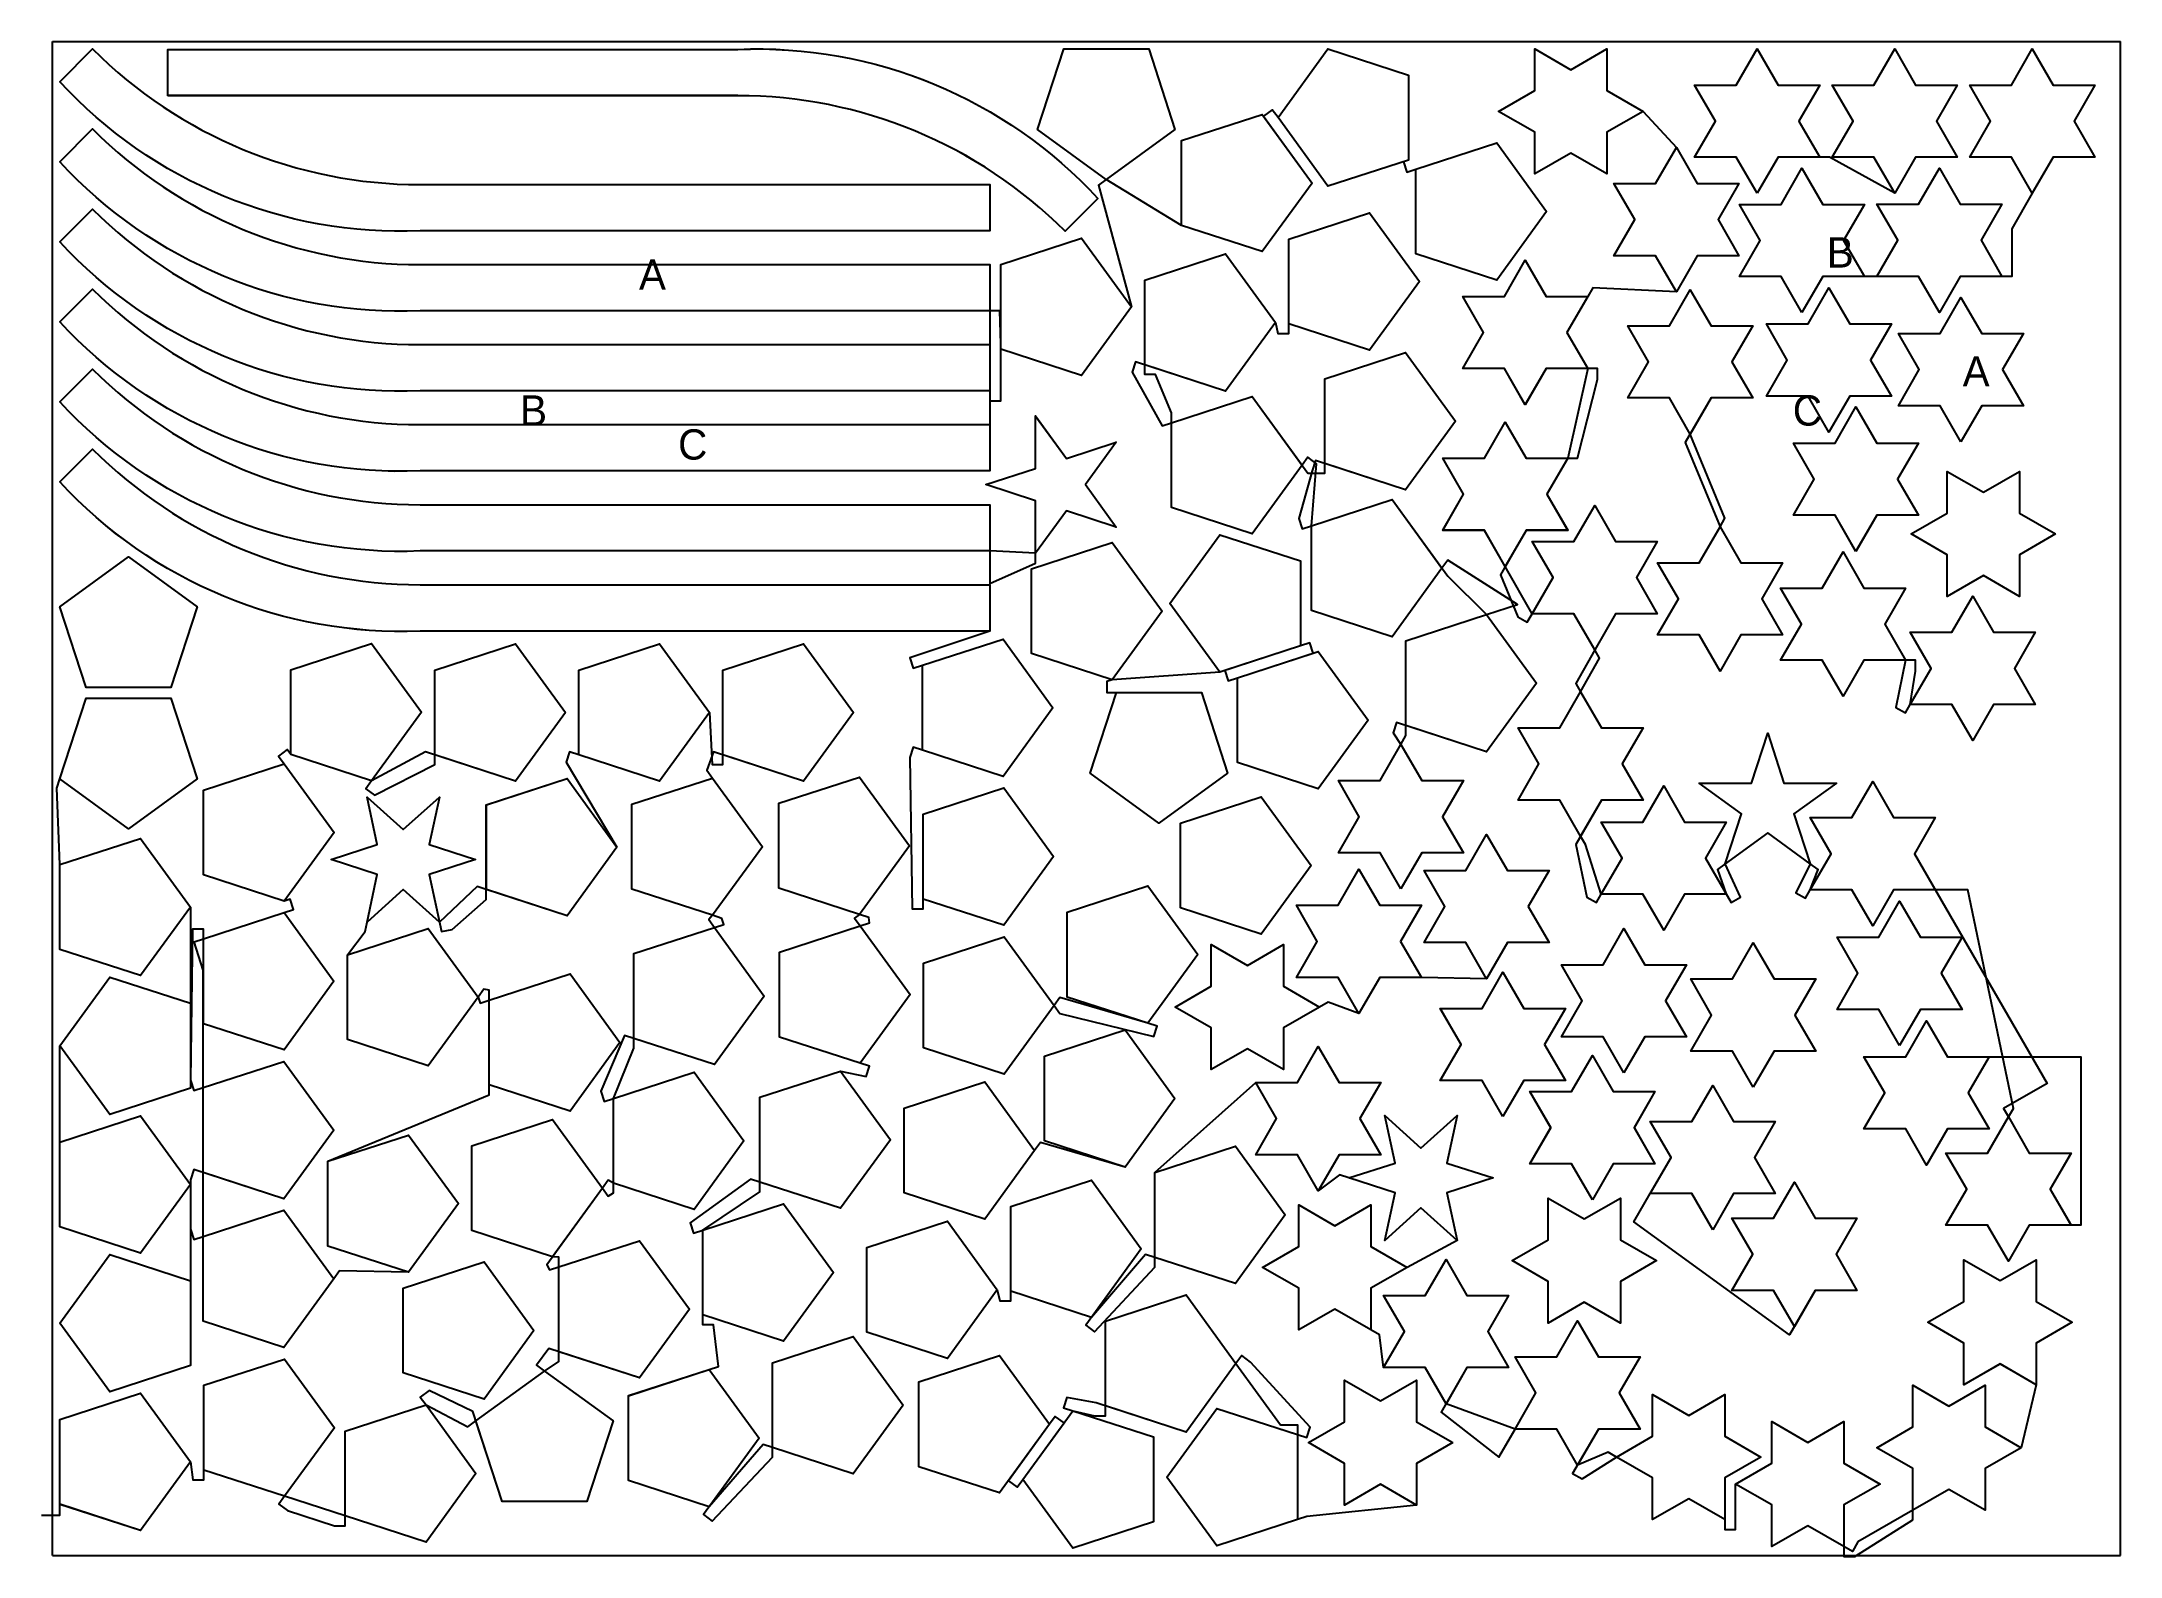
# Model space of a CAD drawing. Extents: x -15 to 2800, y -1 to 2050.
import ezdxf

# ---------------------------------------------------------------- set-up
doc = ezdxf.new("R2010")
doc.units = 0
doc.header["$LTSCALE"] = 41
doc.styles.get("Standard").update_dxf_attribs({"font": 'txt', "height": 1})

msp = doc.modelspace()

# ---------------------------------------------------------------- linework, layer by layer
at = {"layer": 'BORDER_D0_T132.1_RK1_A0_W0_EM1'}
for points in [[(1836.3, 1889.59), (1727.03, 1854.09), (1659.49, 1947.04), (1651.71, 1957.75), (1639.82, 1949.11), (1705.63, 1858.46), (1638.09, 1765.51), (1528.81, 1801.01), (1426.83, 1863.19), (1333.88, 1930.72), (1369.39, 2040), (1484.29, 2040), (1519.79, 1930.72), (1426.83, 1863.19), (1416.13, 1855.41), (1460.82, 1690.77), (1393.28, 1597.82), (1284, 1633.32), (1284, 1640.67), (1282.53, 1685.23), (497.77, 1685.23, -0.220731), (10, 1887.28), (54.34, 1931.62, 0.198912), (497.77, 1747.94), (1269.3, 1747.94), (1269.3, 1468.52), (497.77, 1468.52, -0.220731), (10, 1670.56), (54.34, 1714.9, 0.198913), (497.77, 1531.23), (1269.3, 1531.23), (1269.3, 1468.52)], [(1269.3, 1793.62), (497.77, 1793.62, -0.220731), (10, 1995.66), (54.34, 2040, 0.198913), (497.77, 1856.33), (1269.3, 1856.33)], [(156.26, 2039.45), (927.79, 2039.45, -0.220731), (1415.56, 1837.41), (1371.21, 1793.07, 0.198912), (927.79, 1976.74), (156.26, 1976.74)], [(1269.3, 1576.88), (497.77, 1576.88, -0.220731), (10, 1778.92), (54.34, 1823.26, 0.198913), (497.77, 1639.58), (1269.3, 1639.58), (1269.3, 1563.65), (1284, 1563.65), (1284, 1620.09), (1284, 1748.22), (1393.28, 1783.73), (1460.82, 1690.77)], [(1440.49, 1392.55), (1372.95, 1414.49), (1331.21, 1357.04), (1269.3, 1360.16), (497.77, 1360.16, -0.220731), (10, 1562.2), (54.34, 1606.54, 0.198913), (497.77, 1422.87), (1269.3, 1422.87)], [(1269.3, 1251.78), (497.77, 1251.78, -0.220731), (10, 1453.82), (54.34, 1498.16, 0.198913), (497.77, 1314.49), (1269.3, 1314.49), (1269.3, 1251.78), (1160.79, 1215.27), (1165.33, 1201.29), (1177.92, 1205.38), (1287.19, 1240.89), (1354.73, 1147.93), (1287.19, 1054.97), (1177.92, 1090.48), (1165.33, 1094.57), (1160.79, 1080.59), (1164.04, 875.6), (1178.74, 875.6), (1178.74, 1003.73), (1288.02, 1039.24), (1355.55, 946.28), (1288.02, 853.33), (1178.74, 888.83)]]:
    msp.add_lwpolyline(points, format="xyb", dxfattribs=at)
for points in [[(156.26, 1976.74), (156.26, 2039.45)], [(1659.49, 1947.04), (1727.03, 2040), (1836.3, 2004.49), (1836.3, 1889.59), (1829.09, 1887.24), (1833.64, 1873.26), (1846.22, 1877.34), (1955.49, 1912.85), (2023.03, 1819.9), (1955.49, 1726.94), (1846.22, 1762.44), (1846.22, 1877.34)], [(2153.59, 1955.35), (2104.73, 1927.14), (2104.73, 1870.71), (2055.85, 1898.93), (2006.98, 1870.71), (2006.98, 1927.14), (1958.11, 1955.35), (2006.98, 1983.57), (2006.98, 2040), (2055.85, 2011.79), (2104.73, 2040), (2104.73, 1983.57), (2153.59, 1955.35), (2198.86, 1906.61), (2227.08, 1857.74), (2283.51, 1857.74), (2255.29, 1808.87), (2283.51, 1760), (2227.08, 1760), (2198.86, 1711.13), (2085.47, 1716.38), (2078.85, 1704.92), (2050.64, 1656.05), (2078.85, 1607.18), (2051.79, 1485.87), (2023.57, 1437), (2051.79, 1388.13), (1995.36, 1388.13), (1960.53, 1327.8), (1984.23, 1271.06), (1996.96, 1263.71), (2003.58, 1275.17), (2031.79, 1324.04), (2003.58, 1372.91), (2060.01, 1372.91), (2088.22, 1421.78), (2116.44, 1372.91), (2172.87, 1372.91), (2144.65, 1324.04), (2172.87, 1275.17), (2116.44, 1275.17), (2088.22, 1226.3), (2062.42, 1180.92), (2069.03, 1169.46), (2097.25, 1120.59), (2153.68, 1120.59), (2125.47, 1071.72), (2153.68, 1022.85), (2097.25, 1022.85), (2062.42, 962.53), (2077.72, 891.29), (2090.45, 883.94), (2097.07, 895.39), (2125.28, 944.26), (2097.07, 993.13), (2153.5, 993.13), (2181.71, 1042), (2209.93, 993.13), (2266.36, 993.13), (2238.14, 944.26), (2272.97, 883.94), (2285.71, 891.29), (2264.99, 936.59), (2286.93, 1004.13), (2229.48, 1045.87), (2300.49, 1045.87), (2322.44, 1113.41), (2344.38, 1045.87), (2415.39, 1045.87), (2357.94, 1004.13), (2379.89, 936.59), (2360.72, 897.19), (2373.45, 889.84), (2380.06, 901.3), (2408.28, 950.17), (2380.06, 999.04), (2436.49, 999.04), (2464.71, 1047.91), (2492.92, 999.04), (2549.35, 999.04), (2521.14, 950.17), (2700.69, 639.18), (2641.83, 605.2), (2648.44, 593.74), (2676.66, 544.87), (2733.09, 544.87), (2704.87, 496), (2733.09, 447.13)], [(2308.16, 1844.52), (2279.95, 1893.39), (2223.51, 1893.39), (2251.73, 1942.26), (2223.51, 1991.13), (2279.95, 1991.13), (2308.16, 2040), (2336.38, 1991.13), (2392.8, 1991.13), (2364.59, 1942.26), (2392.8, 1893.39)], [(2680.72, 1844.52), (2652.5, 1893.39), (2596.07, 1893.39), (2624.29, 1942.26), (2596.07, 1991.13), (2652.5, 1991.13), (2680.72, 2040), (2708.93, 1991.13), (2765.36, 1991.13), (2737.15, 1942.26), (2765.36, 1893.39), (2708.93, 1893.39), (2680.72, 1844.52), (2652.85, 1796.26), (2652.85, 1732), (2583.2, 1732), (2554.98, 1683.13), (2526.76, 1732), (2470.33, 1732), (2453.47, 1731.77), (2397.04, 1731.77), (2368.82, 1682.9)], [(2494.45, 1844.52), (2466.24, 1893.39), (2409.81, 1893.39), (2438.02, 1942.26), (2409.81, 1991.13), (2466.24, 1991.13), (2494.45, 2040), (2522.67, 1991.13), (2579.1, 1991.13), (2550.88, 1942.26), (2579.1, 1893.39)], [(1528.81, 1801.01), (1528.81, 1915.91), (1638.09, 1951.42), (1705.63, 1858.46)], [(2198.86, 1711.13), (2170.65, 1760), (2114.22, 1760), (2142.43, 1808.87), (2114.22, 1857.74), (2170.65, 1857.74), (2198.86, 1906.61)], [(2579.1, 1893.39), (2522.67, 1893.39), (2494.45, 1844.52), (2406.03, 1893.39), (2336.38, 1893.39), (2308.16, 1844.52)], [(2368.82, 1682.9), (2340.61, 1731.77), (2284.18, 1731.77), (2312.4, 1780.64), (2284.18, 1829.51), (2340.61, 1829.51), (2368.82, 1878.38), (2397.04, 1829.51), (2453.47, 1829.51), (2425.25, 1780.64), (2453.47, 1731.77)], [(2470.33, 1732), (2498.55, 1780.87), (2470.33, 1829.74), (2526.76, 1829.74), (2554.98, 1878.61), (2583.2, 1829.74), (2639.63, 1829.74), (2611.41, 1780.87), (2639.63, 1732)], [(1269.3, 1856.33), (1269.3, 1793.62)], [(1825.74, 902.57), (1797.53, 951.44), (1741.1, 951.44), (1769.31, 1000.31), (1741.1, 1049.18), (1797.53, 1049.18), (1825.74, 1098.05), (1832.4, 1110.48), (1832.4, 1238.61), (1941.68, 1274.11), (1983.62, 1287.74), (1889.16, 1347.66), (1881.38, 1336.95), (1813.84, 1244), (1704.57, 1279.5), (1704.57, 1394.4), (1711.67, 1478.4), (1699.78, 1487.04), (1692, 1476.34), (1624.46, 1383.38), (1515.19, 1418.89), (1515.19, 1547.02), (1493.69, 1598.93), (1478.99, 1598.93), (1478.99, 1727.06), (1588.26, 1762.56), (1655.8, 1669.61), (1659.28, 1654.5), (1673.98, 1654.5), (1673.98, 1782.63), (1783.26, 1818.14)], [(1783.26, 1818.14), (1850.79, 1725.18), (1783.26, 1632.22), (1673.98, 1667.73)], [(2622.09, 577.51), (2565.66, 577.51), (2537.44, 528.64), (2509.23, 577.51), (2452.8, 577.51), (2481.01, 626.38), (2452.8, 675.25), (2509.23, 675.25), (2537.44, 724.12), (2565.66, 675.25), (2746.32, 675.25), (2746.32, 447.13), (2676.66, 447.13), (2648.44, 398.26), (2620.23, 447.13), (2563.8, 447.13), (2592.01, 496), (2563.8, 544.87), (2620.23, 544.87), (2648.44, 593.74), (2655.06, 605.2), (2593.45, 901.3), (2492.92, 901.3), (2464.71, 852.43), (2436.49, 901.3), (2380.06, 901.3), (2390.59, 928.82), (2379.89, 936.59), (2322.44, 978.33), (2264.99, 936.59), (2254.28, 928.82), (2266.36, 895.39), (2209.93, 895.39), (2181.71, 846.52), (2153.5, 895.39), (2097.07, 895.39), (2075.65, 962.53), (2069.03, 973.98), (2040.82, 1022.85), (1984.39, 1022.85), (2012.6, 1071.72), (1984.39, 1120.59), (2040.82, 1120.59), (2069.03, 1169.46), (2094.84, 1214.84), (2088.22, 1226.3), (2060.01, 1275.17), (2003.58, 1275.17), (1967.14, 1339.26), (1938.93, 1388.13), (1882.5, 1388.13), (1910.71, 1437), (1882.5, 1485.87), (1938.93, 1485.87), (1967.14, 1534.74), (1995.36, 1485.87), (2065.02, 1485.87), (2092.08, 1592.48), (2092.08, 1607.18), (2022.43, 1607.18), (1994.21, 1558.31), (1965.99, 1607.18), (1909.56, 1607.18), (1937.78, 1656.05), (1909.56, 1704.92), (1965.99, 1704.92), (1994.21, 1753.79), (2022.43, 1704.92), (2078.85, 1704.92)], [(2132.87, 1567.41), (2161.09, 1616.28), (2132.87, 1665.15), (2189.3, 1665.15), (2217.52, 1714.02), (2245.73, 1665.15), (2302.16, 1665.15), (2273.95, 1616.28), (2302.16, 1567.41), (2245.73, 1567.41), (2210.9, 1507.08), (2257.88, 1393), (2286.09, 1344.13), (2342.52, 1344.13), (2314.31, 1295.26), (2342.52, 1246.39)], [(2584, 1508.03), (2555.78, 1556.9), (2499.35, 1556.9), (2527.57, 1605.77), (2499.35, 1654.64), (2555.78, 1654.64), (2584, 1703.51), (2612.21, 1654.64), (2668.64, 1654.64), (2640.43, 1605.77), (2668.64, 1556.9)], [(1655.8, 1669.61), (1588.26, 1576.65), (1466.4, 1616.25), (1461.86, 1602.27), (1502.6, 1529.7), (1515.19, 1533.79), (1624.46, 1569.29), (1699.97, 1465.37), (1722.91, 1465.37), (1722.91, 1593.5), (1832.19, 1629), (1899.72, 1536.05), (1832.19, 1443.09), (1710.33, 1482.69), (1705.79, 1468.7), (1687.44, 1404.29), (1691.98, 1390.31), (1704.57, 1394.4), (1813.84, 1429.91), (1889.16, 1326.25), (1941.68, 1274.11), (2009.21, 1181.16), (1941.68, 1088.2), (1819.82, 1127.8), (1815.28, 1113.82), (1825.74, 1098.05), (1853.96, 1049.18), (1910.39, 1049.18), (1882.17, 1000.31), (1910.39, 951.44), (1853.96, 951.44), (1825.74, 902.57)], [(2342.52, 1246.39), (2286.09, 1246.39), (2257.88, 1197.52), (2229.67, 1246.39), (2173.24, 1246.39), (2201.45, 1295.26), (2173.24, 1344.13), (2229.67, 1344.13), (2257.88, 1393), (2264.5, 1404.46), (2217.52, 1518.54), (2189.3, 1567.41), (2132.87, 1567.41)], [(2668.64, 1556.9), (2612.21, 1556.9), (2584, 1508.03)], [(1269.3, 1422.87), (1269.3, 1316.06), (1331.21, 1343.81), (1331.21, 1428.06), (1263.67, 1450), (1331.21, 1471.94), (1331.21, 1542.96), (1372.95, 1485.51), (1440.49, 1507.45), (1398.75, 1450), (1440.49, 1392.55)], [(1580.54, 1196.24), (1513.01, 1289.2), (1580.54, 1382.16), (1689.82, 1346.65), (1689.82, 1231.75), (1587.49, 1198.48), (1592.04, 1184.5), (1604.62, 1188.59), (1713.9, 1224.1), (1781.43, 1131.14), (1713.9, 1038.18)], [(1713.9, 1038.18), (1604.62, 1073.69), (1604.62, 1188.59), (1706.94, 1221.86), (1702.4, 1235.84), (1689.82, 1231.75), (1580.54, 1196.24), (1434.93, 1185.73), (1325.66, 1221.23), (1325.66, 1336.13), (1434.93, 1371.64), (1502.47, 1278.68), (1434.93, 1185.73), (1427.46, 1183.3), (1427.46, 1168.6), (1555.59, 1168.6), (1591.09, 1059.33), (1498.14, 991.79), (1405.18, 1059.33)], [(2684.75, 1152.3), (2628.31, 1152.3), (2600.1, 1103.43), (2571.89, 1152.3), (2515.46, 1152.3), (2522.33, 1197.55), (2522.33, 1212.25), (2452.67, 1212.25), (2424.45, 1163.38), (2396.24, 1212.25), (2339.81, 1212.25), (2368.02, 1261.12), (2339.81, 1309.99), (2396.24, 1309.99), (2424.45, 1358.86)], [(2424.45, 1358.86), (2452.67, 1309.99), (2509.1, 1309.99), (2480.88, 1261.12), (2509.1, 1212.25), (2496.11, 1148.19), (2508.84, 1140.84), (2515.46, 1152.3), (2543.67, 1201.17), (2515.46, 1250.04), (2571.89, 1250.04), (2600.1, 1298.91), (2628.31, 1250.04), (2684.75, 1250.04), (2656.53, 1201.17), (2684.75, 1152.3)], [(712.81, 1084.06), (712.81, 1198.96), (822.08, 1234.46), (889.62, 1141.51), (893.1, 1070.83), (907.8, 1070.83), (907.8, 1198.96), (1017.08, 1234.46), (1084.61, 1141.51), (1017.08, 1048.55), (895.22, 1088.14), (885.95, 1063.4), (893.72, 1052.69), (961.26, 959.74), (893.72, 866.78), (888.53, 861.17), (896.3, 850.47), (963.84, 757.51), (896.3, 664.55), (774.45, 704.15), (742.35, 628.78), (746.89, 614.8), (759.47, 618.89), (868.75, 654.4), (936.28, 561.44), (868.75, 468.48), (759.47, 503.99), (752.48, 507.92), (744.71, 497.22), (669.39, 393.56), (672.95, 386.61), (685.54, 390.7), (794.81, 426.2), (862.35, 333.25), (794.81, 240.29), (672.05, 280.18), (655.5, 257.39), (666.21, 249.62), (759.16, 182.08), (723.66, 72.81), (608.76, 72.81), (569.16, 194.66), (509.94, 223.1), (498.05, 214.46), (505.83, 203.76), (573.36, 110.8), (505.83, 17.84), (396.55, 53.35), (314.26, 80), (204.98, 115.5)], [(322.83, 1084.38), (322.83, 1199.28), (432.11, 1234.78), (499.65, 1141.83), (432.11, 1048.87), (424.33, 1038.17), (436.23, 1029.53), (517.83, 1070.83), (517.83, 1198.96), (627.11, 1234.46), (694.65, 1141.51)], [(1177.92, 1090.48), (1177.92, 1205.38)], [(186.81, 878.03), (119.28, 785.07), (10, 820.58), (10, 935.48), (5.91, 1038.85), (10, 1051.43), (45.51, 1160.71), (160.4, 1160.71)], [(160.4, 1160.71), (195.91, 1051.43), (102.96, 983.89), (10, 1051.43)], [(1405.18, 1059.33), (1440.69, 1168.6)], [(694.65, 1141.51), (627.11, 1048.55), (505.25, 1088.14), (432.11, 1048.87), (322.83, 1084.38), (317.9, 1091.14), (306.01, 1082.5), (313.78, 1071.8), (381.32, 978.84), (313.78, 885.88)], [(889.62, 1141.51), (822.08, 1048.55), (712.81, 1084.06), (700.23, 1088.14), (695.68, 1074.16), (764.3, 959.04), (696.76, 866.09), (587.48, 901.59), (574.9, 905.68), (523.87, 857.62), (475, 901.73), (426.13, 857.62)], [(372.89, 533.79), (482.16, 569.29), (549.7, 476.34), (482.16, 383.38), (388.81, 385.28), (381.04, 374.58), (313.5, 281.62), (204.22, 317.13), (204.22, 792.66), (191.83, 830.8), (204.41, 834.89), (313.69, 870.4), (326.27, 874.48), (321.73, 888.47), (313.78, 885.88), (204.51, 921.39), (204.51, 1036.29), (313.78, 1071.8)], [(-14.7, 54.44), (10, 54.44), (10, 184.04), (119.28, 219.55), (186.81, 126.6), (190.28, 102.27), (204.98, 102.27), (204.98, 230.4), (314.26, 265.91), (381.8, 172.95), (314.26, 80), (306.48, 69.29), (318.38, 60.65), (381.85, 40.12), (396.55, 40.12), (396.55, 168.25), (505.83, 203.76), (562.55, 174.31), (573.25, 182.08), (666.21, 249.62), (685.54, 262.57), (685.54, 403.93), (677.17, 404.26), (567.89, 439.77), (567.89, 554.67), (677.17, 590.18), (744.71, 497.22), (752.48, 486.52), (759.47, 490.76), (759.47, 618.89), (787.03, 686.83), (787.03, 814.96), (896.3, 850.47), (908.89, 854.55), (906.31, 862.69), (893.72, 866.78), (784.45, 902.29), (784.45, 1017.19), (893.72, 1052.69)], [(482.16, 383.38), (372.89, 418.89), (372.89, 533.79), (591.54, 623.88), (591.54, 765.24), (584.02, 766.7), (576.25, 755.99), (508.71, 663.04), (399.43, 698.54), (399.43, 813.45), (423.36, 844.68), (426.13, 857.62), (439.9, 922), (377.26, 942.27), (439.9, 962.53), (426.13, 1026.91), (475, 982.8), (523.87, 1026.91), (510.1, 962.53), (572.74, 942.27), (510.1, 922), (526.64, 844.68), (541.01, 847.76), (587.48, 888.36), (587.48, 1016.49), (696.76, 1052), (764.3, 959.04)], [(1151.66, 203.51), (1084.12, 110.55), (974.85, 146.06), (962.27, 150.15), (889.14, 65.89), (779.86, 101.4), (779.86, 216.3), (889.14, 251.81), (901.72, 255.89), (895.24, 312.37), (880.54, 312.37), (880.54, 440.5), (957.83, 492.29), (957.83, 620.42), (1067.11, 655.92), (1101.66, 648.36), (1106.2, 662.34), (1093.62, 666.43), (984.34, 701.93), (984.34, 816.83), (1093.62, 852.34), (1106.2, 856.43), (1105.33, 864.02), (1092.75, 868.11), (983.47, 903.61), (983.47, 1018.52), (1092.75, 1054.02), (1160.29, 961.07)], [(1636.7, 841.25), (1527.42, 876.75), (1527.42, 991.65), (1636.7, 1027.16), (1704.23, 934.2)], [(10, 935.48), (119.28, 970.99), (186.81, 878.03), (186.81, 632.72), (77.54, 597.21), (10, 690.17)], [(1160.29, 961.07), (1092.75, 868.11), (1085.84, 863.04), (1093.62, 852.34), (1161.16, 759.38), (1093.62, 666.43)], [(1941.81, 780.95), (1913.59, 829.82), (1857.16, 829.82), (1885.38, 878.69), (1857.16, 927.56), (1913.59, 927.56), (1941.81, 976.43), (1970.02, 927.56), (2026.45, 927.56), (1998.24, 878.69), (2026.45, 829.82), (1970.02, 829.82), (1941.81, 780.95), (1853.61, 782.62), (1797.18, 782.62), (1768.96, 733.75), (1727.1, 749.18), (1715.64, 742.56), (1666.77, 714.35), (1666.77, 657.92), (1617.9, 686.13), (1569.03, 657.92), (1569.03, 714.35), (1520.16, 742.56), (1569.03, 770.78), (1569.03, 827.21), (1617.9, 798.99), (1666.77, 827.21), (1666.77, 770.78), (1715.64, 742.56)], [(1704.23, 934.2), (1636.7, 841.25)], [(1768.96, 733.75), (1740.75, 782.62), (1684.32, 782.62), (1712.53, 831.49), (1684.32, 880.36), (1740.75, 880.36), (1768.96, 929.23), (1797.18, 880.36), (1853.61, 880.36), (1825.39, 831.49), (1853.61, 782.62)], [(1179.54, 802.1), (1288.81, 837.61), (1356.35, 744.65), (1364.12, 733.95), (1491.36, 702.54), (1495.9, 716.52), (1483.32, 720.61), (1374.04, 756.12), (1374.04, 871.02), (1483.32, 906.52), (1550.85, 813.57)], [(313.78, 870.4), (381.23, 777.44), (313.69, 684.48), (204.41, 719.99), (204.41, 848.12), (189.71, 848.12), (187.1, 643.34), (191.64, 629.36), (204.22, 633.45), (313.5, 668.96), (381.04, 576), (313.5, 483.05), (191.64, 522.64), (187.1, 508.66), (187.1, 441.92), (191.64, 427.94), (204.22, 432.02), (313.5, 467.53), (381.04, 374.58)], [(399.43, 813.45), (508.71, 848.95), (576.25, 755.99), (578.96, 747.92), (591.54, 752.01), (700.82, 787.52), (768.35, 694.56), (700.82, 601.6), (591.54, 637.11)], [(2127.79, 653.31), (2099.57, 702.18), (2043.14, 702.18), (2071.36, 751.05), (2043.14, 799.92), (2099.57, 799.92), (2127.79, 848.79), (2156, 799.92), (2212.43, 799.92), (2184.22, 751.05), (2212.43, 702.18)], [(2302.91, 633.95), (2274.69, 682.82), (2218.26, 682.82), (2246.48, 731.69), (2218.26, 780.56), (2274.69, 780.56), (2302.91, 829.43), (2331.12, 780.56), (2387.55, 780.56), (2359.34, 731.69), (2387.55, 682.82)], [(1550.85, 813.57), (1483.32, 720.61), (1364.12, 755.36), (1356.35, 744.65), (1288.81, 651.7), (1179.54, 687.2), (1179.54, 802.1)], [(1963.82, 594.19), (1935.6, 643.06), (1879.17, 643.06), (1907.39, 691.93), (1879.17, 740.8), (1935.6, 740.8), (1963.82, 789.67), (1992.03, 740.8), (2048.46, 740.8), (2020.25, 691.93), (2048.46, 643.06)], [(186.81, 502.3), (119.28, 409.35), (10, 444.85), (10, 690.17), (77.54, 783.12), (186.81, 747.62)], [(1452.3, 525.67), (1343.03, 561.18), (1343.03, 676.08), (1452.3, 711.58), (1519.84, 618.63)], [(1211.75, 266.68), (1102.47, 302.19), (1102.47, 417.09), (1211.75, 452.59), (1279.29, 359.64), (1282.8, 344.54), (1297.49, 344.54), (1297.49, 472.67), (1406.77, 508.18), (1474.31, 415.22), (1398.99, 311.56), (1410.89, 302.92), (1492.47, 390.33), (1492.47, 518.46), (1629.18, 640.33), (1685.61, 640.33), (1713.82, 689.2), (1742.04, 640.33), (1798.47, 640.33), (1770.25, 591.46), (1798.47, 542.59), (1742.04, 542.59), (1713.82, 493.72)], [(2085.02, 481.49), (2056.81, 530.36), (2000.38, 530.36), (2028.59, 579.23), (2000.38, 628.1), (2056.81, 628.1), (2085.02, 676.97), (2113.24, 628.1), (2169.67, 628.1), (2141.45, 579.23), (2169.67, 530.36)], [(2212.43, 702.18), (2156, 702.18), (2127.79, 653.31)], [(2387.55, 682.82), (2331.12, 682.82), (2302.91, 633.95)], [(1067.11, 655.92), (1134.65, 562.97), (1067.11, 470.01), (945.25, 509.61), (863.41, 450.4), (867.95, 436.42), (880.54, 440.5), (989.81, 476.01), (1057.35, 383.05), (989.81, 290.1), (880.54, 325.6)], [(2622.09, 675.25), (2593.87, 626.38), (2622.09, 577.51)], [(1519.84, 618.63), (1452.3, 525.67), (1337.69, 558.92), (1329.91, 548.21), (1262.37, 455.26), (1153.1, 490.76), (1153.1, 605.66), (1262.37, 641.17), (1329.91, 548.21)], [(1901.82, 426.46), (1852.95, 470.57), (1804.08, 426.46), (1817.85, 490.84), (1755.21, 511.11), (1742.62, 515.18), (1713.82, 493.72), (1685.61, 542.59), (1629.18, 542.59), (1657.39, 591.46), (1629.18, 640.33)], [(2048.46, 643.06), (1992.03, 643.06), (1963.82, 594.19)], [(2443.24, 358.9), (2386.81, 358.9), (2351.98, 298.57), (2141.23, 451.7), (2163.28, 489.89), (2191.5, 538.76), (2163.28, 587.63), (2219.71, 587.63), (2247.93, 636.5), (2276.14, 587.63), (2332.57, 587.63), (2304.35, 538.76), (2332.57, 489.89), (2276.14, 489.89), (2247.93, 441.02)], [(10, 559.75), (119.28, 595.26), (186.81, 502.3), (186.81, 256.99), (77.54, 221.49), (10, 314.45), (77.54, 407.4), (186.81, 371.89)], [(1755.21, 511.11), (1817.85, 531.37), (1804.08, 595.75), (1852.95, 551.64), (1901.82, 595.75), (1888.05, 531.37), (1950.69, 511.11), (1888.05, 490.84), (1901.82, 426.46), (1834.08, 390.06), (1785.21, 361.84), (1785.21, 305.41)], [(1492.47, 518.46), (1601.74, 553.96), (1669.28, 461.01), (1601.74, 368.05), (1492.47, 403.56), (1479.89, 407.64), (1406.77, 322.26), (1297.49, 357.77)], [(2169.67, 530.36), (2113.24, 530.36), (2085.02, 481.49)], [(2123, 314.52), (2074.13, 342.73), (2025.26, 314.52), (2025.26, 370.95), (1976.39, 399.16), (2025.26, 427.38), (2025.26, 483.8), (2074.13, 455.59), (2123, 483.8)], [(2123, 483.8), (2123, 427.38), (2171.87, 399.16), (2123, 370.95), (2123, 314.52)], [(2247.93, 441.02), (2219.71, 489.89), (2163.28, 489.89)], [(2358.59, 310.03), (2330.38, 358.9), (2273.95, 358.9), (2302.16, 407.77), (2273.95, 456.64), (2330.38, 456.64), (2358.59, 505.51), (2386.81, 456.64), (2443.24, 456.64), (2415.02, 407.77), (2443.24, 358.9)], [(2264.29, 48.5), (2215.43, 76.72), (2166.55, 48.5), (2166.55, 104.93), (2117.69, 133.15), (2106.23, 139.76), (2064.93, 122.29), (2036.72, 171.16), (1980.29, 171.16), (1886.91, 205.43), (1858.7, 254.3), (1802.27, 254.3), (1796.67, 298.8), (1785.21, 305.41), (1736.34, 333.63), (1687.47, 305.41), (1687.47, 361.84), (1638.6, 390.06), (1687.47, 418.27), (1687.47, 474.7), (1736.34, 446.49), (1785.21, 474.7), (1785.21, 418.27), (1834.08, 390.06)], [(475.1, 361.96), (584.37, 397.47), (651.91, 304.51)], [(1802.27, 254.3), (1830.48, 303.17), (1802.27, 352.04), (1858.7, 352.04), (1886.91, 400.91), (1915.13, 352.04), (1971.56, 352.04), (1943.34, 303.17), (1971.56, 254.3), (1915.13, 254.3), (1880.3, 193.98), (1958.24, 132.97), (1980.29, 171.16), (2008.5, 220.04), (1980.29, 268.9), (2036.72, 268.9), (2064.93, 317.77), (2093.15, 268.9), (2149.58, 268.9), (2121.36, 220.04), (2149.58, 171.16), (2093.15, 171.16), (2058.32, 110.84), (2071.05, 103.49), (2117.69, 133.15), (2166.55, 161.36), (2166.55, 217.79), (2215.43, 189.58), (2264.29, 217.79), (2264.29, 161.36), (2313.17, 133.15), (2264.29, 104.93), (2264.29, 35.27), (2279, 35.27), (2279.04, 96.47), (2327.91, 124.69), (2327.91, 181.12), (2376.78, 152.9), (2425.65, 181.12), (2425.65, 124.69), (2474.52, 96.47), (2425.65, 68.26), (2425.65, -1.4), (2440.35, -1.4), (2518.97, 47.97), (2518.97, 117.63), (2470.1, 145.85), (2518.97, 174.06), (2518.97, 230.49), (2567.84, 202.27), (2616.71, 230.49), (2616.71, 174.06), (2665.58, 145.85)], [(2685.86, 230.97), (2636.99, 259.18), (2588.12, 230.97), (2588.12, 287.4), (2539.25, 315.61), (2588.12, 343.83), (2588.12, 400.26), (2636.99, 372.04), (2685.86, 400.26), (2685.86, 343.83), (2734.73, 315.61), (2685.86, 287.4), (2685.86, 230.97), (2665.58, 145.85), (2616.71, 117.63), (2616.71, 61.2), (2567.84, 89.42), (2518.97, 61.2), (2444.67, 18.3), (2437.11, 5.21), (2425.65, 11.83), (2376.78, 40.04), (2327.91, 11.83), (2327.91, 68.26), (2279.04, 96.47)], [(651.91, 304.51), (584.37, 211.55), (475.1, 247.06), (475.1, 361.96)], [(1173.21, 235.05), (1282.48, 270.55), (1350.02, 177.6), (1294.3, 100.89), (1306.2, 92.25), (1313.97, 102.96), (1381.51, 195.91), (1410.94, 189.13), (1425.64, 189.13), (1425.64, 317.26), (1534.92, 352.77), (1602.45, 259.81), (1662.78, 176.78), (1685.78, 176.78), (1685.78, 48.65)], [(1279.29, 359.64), (1211.75, 266.68)], [(889.14, 251.81), (956.68, 158.85), (881.36, 55.19), (893.26, 46.55), (974.85, 132.83), (974.85, 260.96), (1084.12, 296.46), (1151.66, 203.51)], [(1895.96, 152.68), (1847.09, 124.46), (1847.09, 68.03), (1698.36, 52.74), (1685.78, 48.65), (1576.5, 13.14), (1508.97, 106.1), (1576.5, 199.05), (1698.36, 159.46), (1702.91, 173.44), (1622.12, 261.88), (1610.23, 270.52), (1602.45, 259.81), (1534.92, 166.86), (1413.06, 206.45), (1373.47, 213.98), (1368.93, 200), (1381.51, 195.91), (1490.79, 160.41), (1490.79, 45.51), (1381.51, 10), (1313.97, 102.96), (1369.69, 179.66), (1357.8, 188.3), (1350.02, 177.6), (1282.48, 84.64), (1173.21, 120.15), (1173.21, 235.05)], [(1847.09, 68.03), (1798.22, 96.25), (1749.35, 68.03), (1749.35, 124.46), (1700.48, 152.68), (1749.35, 180.89), (1749.35, 237.32), (1798.22, 209.11), (1847.09, 237.32), (1847.09, 180.89), (1895.96, 152.68)], [(186.81, 126.6), (119.28, 33.64), (10, 69.14)]]:
    msp.add_lwpolyline(points, dxfattribs=at)
for points in [[(2489.87, 1569.89), (2433.44, 1569.89), (2405.22, 1521.02), (2377.01, 1569.89), (2320.58, 1569.89), (2348.79, 1618.76), (2320.58, 1667.63), (2377.01, 1667.63), (2405.22, 1716.5), (2433.44, 1667.63), (2489.87, 1667.63), (2461.65, 1618.76), (2489.87, 1569.89)], [(2441.93, 1359.69), (2413.71, 1408.56), (2357.28, 1408.56), (2385.5, 1457.43), (2357.28, 1506.3), (2413.71, 1506.3), (2441.93, 1555.17), (2470.14, 1506.3), (2526.57, 1506.3), (2498.36, 1457.43), (2526.57, 1408.56), (2470.14, 1408.56), (2441.93, 1359.69)], [(2712.17, 1383.25), (2663.3, 1355.03), (2663.3, 1298.6), (2614.43, 1326.82), (2565.56, 1298.6), (2565.56, 1355.03), (2516.69, 1383.25), (2565.56, 1411.46), (2565.56, 1467.89), (2614.43, 1439.68), (2663.3, 1467.89), (2663.3, 1411.46), (2712.17, 1383.25)], [(195.91, 1284.68), (160.4, 1175.4), (45.51, 1175.4), (10, 1284.68), (102.96, 1352.21), (195.91, 1284.68)], [(2501.06, 690.51), (2472.85, 739.38), (2416.42, 739.38), (2444.63, 788.25), (2416.42, 837.12), (2472.85, 837.12), (2501.06, 885.99), (2529.28, 837.12), (2585.71, 837.12), (2557.49, 788.25), (2585.71, 739.38), (2529.28, 739.38), (2501.06, 690.51)]]:
    msp.add_lwpolyline(points, close=True, dxfattribs=at)
at = {"layer": 'BORDER_D0_T132_RK1_A0_W0_EM1_RI1_ID0007'}
for points in [[(1263.67, 1449.99), (1331.2, 1471.94), (1331.2, 1542.95), (1372.94, 1485.5), (1440.48, 1507.44), (1398.74, 1449.99), (1440.48, 1392.54), (1372.94, 1414.49), (1331.2, 1357.04), (1331.2, 1428.05), (1263.67, 1449.99)], [(2322.43, 1113.41), (2344.38, 1045.88), (2415.39, 1045.88), (2357.94, 1004.14), (2379.88, 936.6), (2322.43, 978.34), (2264.98, 936.6), (2286.93, 1004.14), (2229.48, 1045.88), (2300.49, 1045.88), (2322.43, 1113.41)]]:
    msp.add_lwpolyline(points, close=True, dxfattribs=at)
at = {"layer": 'BORDER_D0_T132_RK1_A0_W0_EM1_RI1_ID0009'}
for points in [[(572.74, 942.26), (510.1, 922), (523.87, 857.62), (475, 901.73), (426.13, 857.62), (439.9, 922), (377.26, 942.26), (439.9, 962.53), (426.13, 1026.91), (475, 982.8), (523.87, 1026.91), (510.1, 962.53), (572.74, 942.26)], [(1950.69, 511.1), (1888.05, 490.84), (1901.82, 426.46), (1852.95, 470.57), (1804.08, 426.46), (1817.85, 490.84), (1755.21, 511.1), (1817.85, 531.37), (1804.08, 595.75), (1852.95, 551.64), (1901.82, 595.75), (1888.05, 531.37), (1950.69, 511.1)]]:
    msp.add_lwpolyline(points, close=True, dxfattribs=at)
at = {"layer": 'BORDER_D0_T132_RK1_A0_W0_EM1_RI1_ID0011'}
for points in [[(2153.59, 1955.35), (2104.72, 1927.14), (2104.72, 1870.71), (2055.85, 1898.93), (2006.98, 1870.71), (2006.98, 1927.14), (1958.11, 1955.35), (2006.98, 1983.57), (2006.98, 2040), (2055.85, 2011.79), (2104.72, 2040), (2104.72, 1983.57), (2153.59, 1955.35)], [(2308.16, 1844.51), (2279.95, 1893.38), (2223.52, 1893.38), (2251.74, 1942.25), (2223.52, 1991.12), (2279.95, 1991.12), (2308.16, 2039.99), (2336.38, 1991.12), (2392.8, 1991.12), (2364.6, 1942.25), (2392.8, 1893.38), (2336.38, 1893.38), (2308.16, 1844.51)], [(2494.45, 1844.51), (2466.24, 1893.38), (2409.81, 1893.38), (2438.03, 1942.25), (2409.81, 1991.12), (2466.24, 1991.12), (2494.45, 2039.99), (2522.67, 1991.12), (2579.09, 1991.12), (2550.89, 1942.25), (2579.09, 1893.38), (2522.67, 1893.38), (2494.45, 1844.51)], [(2680.72, 1844.51), (2652.51, 1893.38), (2596.08, 1893.38), (2624.3, 1942.25), (2596.08, 1991.12), (2652.51, 1991.12), (2680.72, 2039.99), (2708.94, 1991.12), (2765.36, 1991.12), (2737.16, 1942.25), (2765.36, 1893.38), (2708.94, 1893.38), (2680.72, 1844.51)], [(2198.86, 1711.13), (2170.65, 1760), (2114.22, 1760), (2142.44, 1808.87), (2114.22, 1857.74), (2170.65, 1857.74), (2198.86, 1906.61), (2227.08, 1857.74), (2283.5, 1857.74), (2255.3, 1808.87), (2283.5, 1760), (2227.08, 1760), (2198.86, 1711.13)], [(2368.82, 1682.89), (2340.61, 1731.76), (2284.18, 1731.76), (2312.4, 1780.63), (2284.18, 1829.5), (2340.61, 1829.5), (2368.82, 1878.37), (2397.04, 1829.5), (2453.46, 1829.5), (2425.26, 1780.63), (2453.46, 1731.76), (2397.04, 1731.76), (2368.82, 1682.89)], [(2554.98, 1878.61), (2583.19, 1829.74), (2639.62, 1829.74), (2611.4, 1780.88), (2639.62, 1732.01), (2583.19, 1732.01), (2554.98, 1683.14), (2526.76, 1732.01), (2470.34, 1732.01), (2498.54, 1780.88), (2470.34, 1829.74), (2526.76, 1829.74), (2554.98, 1878.61)], [(1994.21, 1558.3), (1966, 1607.17), (1909.57, 1607.17), (1937.79, 1656.04), (1909.57, 1704.91), (1966, 1704.91), (1994.21, 1753.78), (2022.43, 1704.91), (2078.85, 1704.91), (2050.65, 1656.04), (2078.85, 1607.17), (2022.43, 1607.17), (1994.21, 1558.3)], [(2217.52, 1518.54), (2189.31, 1567.41), (2132.88, 1567.41), (2161.1, 1616.28), (2132.88, 1665.15), (2189.31, 1665.15), (2217.52, 1714.02), (2245.74, 1665.15), (2302.16, 1665.15), (2273.96, 1616.28), (2302.16, 1567.41), (2245.74, 1567.41), (2217.52, 1518.54)], [(2405.22, 1521.02), (2377.01, 1569.89), (2320.58, 1569.89), (2348.8, 1618.76), (2320.58, 1667.63), (2377.01, 1667.63), (2405.22, 1716.5), (2433.44, 1667.63), (2489.86, 1667.63), (2461.66, 1618.76), (2489.86, 1569.89), (2433.44, 1569.89), (2405.22, 1521.02)], [(2584, 1508.03), (2555.79, 1556.9), (2499.36, 1556.9), (2527.58, 1605.77), (2499.36, 1654.64), (2555.79, 1654.64), (2584, 1703.51), (2612.22, 1654.64), (2668.64, 1654.64), (2640.44, 1605.77), (2668.64, 1556.9), (2612.22, 1556.9), (2584, 1508.03)], [(2441.93, 1359.68), (2413.72, 1408.55), (2357.29, 1408.55), (2385.51, 1457.42), (2357.29, 1506.29), (2413.72, 1506.29), (2441.93, 1555.16), (2470.15, 1506.29), (2526.57, 1506.29), (2498.37, 1457.42), (2526.57, 1408.55), (2470.15, 1408.55), (2441.93, 1359.68)], [(1967.14, 1339.25), (1938.93, 1388.12), (1882.5, 1388.12), (1910.72, 1436.99), (1882.5, 1485.86), (1938.93, 1485.86), (1967.14, 1534.73), (1995.36, 1485.86), (2051.78, 1485.86), (2023.58, 1436.99), (2051.78, 1388.12), (1995.36, 1388.12), (1967.14, 1339.25)], [(2712.17, 1383.24), (2663.3, 1355.03), (2663.3, 1298.6), (2614.43, 1326.82), (2565.56, 1298.6), (2565.56, 1355.03), (2516.69, 1383.24), (2565.56, 1411.46), (2565.56, 1467.89), (2614.43, 1439.68), (2663.3, 1467.89), (2663.3, 1411.46), (2712.17, 1383.24)], [(2088.22, 1226.29), (2060.01, 1275.16), (2003.58, 1275.16), (2031.8, 1324.03), (2003.58, 1372.9), (2060.01, 1372.9), (2088.22, 1421.77), (2116.44, 1372.9), (2172.86, 1372.9), (2144.66, 1324.03), (2172.86, 1275.16), (2116.44, 1275.16), (2088.22, 1226.29)], [(2257.88, 1197.52), (2229.67, 1246.39), (2173.24, 1246.39), (2201.46, 1295.26), (2173.24, 1344.13), (2229.67, 1344.13), (2257.88, 1393), (2286.1, 1344.13), (2342.52, 1344.13), (2314.32, 1295.26), (2342.52, 1246.39), (2286.1, 1246.39), (2257.88, 1197.52)], [(2424.45, 1163.37), (2396.24, 1212.24), (2339.81, 1212.24), (2368.03, 1261.11), (2339.81, 1309.98), (2396.24, 1309.98), (2424.45, 1358.85), (2452.67, 1309.98), (2509.09, 1309.98), (2480.89, 1261.11), (2509.09, 1212.24), (2452.67, 1212.24), (2424.45, 1163.37)], [(2600.1, 1103.42), (2571.89, 1152.29), (2515.46, 1152.29), (2543.68, 1201.16), (2515.46, 1250.03), (2571.89, 1250.03), (2600.1, 1298.9), (2628.32, 1250.03), (2684.74, 1250.03), (2656.54, 1201.16), (2684.74, 1152.29), (2628.32, 1152.29), (2600.1, 1103.42)], [(2069.03, 973.98), (2040.82, 1022.85), (1984.39, 1022.85), (2012.61, 1071.72), (1984.39, 1120.59), (2040.82, 1120.59), (2069.03, 1169.46), (2097.25, 1120.59), (2153.67, 1120.59), (2125.47, 1071.72), (2153.67, 1022.85), (2097.25, 1022.85), (2069.03, 973.98)], [(1825.74, 902.57), (1797.53, 951.44), (1741.1, 951.44), (1769.32, 1000.31), (1741.1, 1049.18), (1797.53, 1049.18), (1825.74, 1098.05), (1853.96, 1049.18), (1910.38, 1049.18), (1882.18, 1000.31), (1910.38, 951.44), (1853.96, 951.44), (1825.74, 902.57)], [(2181.71, 846.52), (2153.5, 895.39), (2097.07, 895.39), (2125.29, 944.26), (2097.07, 993.13), (2153.5, 993.13), (2181.71, 1042), (2209.93, 993.13), (2266.35, 993.13), (2238.15, 944.26), (2266.35, 895.39), (2209.93, 895.39), (2181.71, 846.52)], [(2464.71, 852.43), (2436.5, 901.3), (2380.07, 901.3), (2408.29, 950.17), (2380.07, 999.04), (2436.5, 999.04), (2464.71, 1047.91), (2492.93, 999.04), (2549.35, 999.04), (2521.15, 950.17), (2549.35, 901.3), (2492.93, 901.3), (2464.71, 852.43)], [(1941.81, 780.94), (1913.6, 829.81), (1857.17, 829.81), (1885.39, 878.68), (1857.17, 927.55), (1913.6, 927.55), (1941.81, 976.42), (1970.03, 927.55), (2026.45, 927.55), (1998.25, 878.68), (2026.45, 829.81), (1970.03, 829.81), (1941.81, 780.94)], [(1768.96, 733.74), (1740.75, 782.61), (1684.32, 782.61), (1712.54, 831.48), (1684.32, 880.35), (1740.75, 880.35), (1768.96, 929.22), (1797.18, 880.35), (1853.6, 880.35), (1825.4, 831.48), (1853.6, 782.61), (1797.18, 782.61), (1768.96, 733.74)], [(2501.06, 690.51), (2472.85, 739.38), (2416.42, 739.38), (2444.64, 788.25), (2416.42, 837.12), (2472.85, 837.12), (2501.06, 885.99), (2529.28, 837.12), (2585.7, 837.12), (2557.5, 788.25), (2585.7, 739.38), (2529.28, 739.38), (2501.06, 690.51)], [(2127.79, 653.3), (2099.58, 702.17), (2043.15, 702.17), (2071.37, 751.04), (2043.15, 799.91), (2099.58, 799.91), (2127.79, 848.78), (2156.01, 799.91), (2212.43, 799.91), (2184.23, 751.04), (2212.43, 702.17), (2156.01, 702.17), (2127.79, 653.3)], [(1715.64, 742.56), (1666.77, 714.35), (1666.77, 657.92), (1617.9, 686.14), (1569.03, 657.92), (1569.03, 714.35), (1520.16, 742.56), (1569.03, 770.78), (1569.03, 827.21), (1617.9, 799), (1666.77, 827.21), (1666.77, 770.78), (1715.64, 742.56)], [(2302.91, 633.94), (2274.7, 682.81), (2218.27, 682.81), (2246.49, 731.68), (2218.27, 780.55), (2274.7, 780.55), (2302.91, 829.42), (2331.13, 780.55), (2387.55, 780.55), (2359.35, 731.68), (2387.55, 682.81), (2331.13, 682.81), (2302.91, 633.94)], [(1963.82, 594.18), (1935.61, 643.05), (1879.18, 643.05), (1907.4, 691.92), (1879.18, 740.79), (1935.61, 740.79), (1963.82, 789.66), (1992.04, 740.79), (2048.46, 740.79), (2020.26, 691.92), (2048.46, 643.05), (1992.04, 643.05), (1963.82, 594.18)], [(2537.44, 528.63), (2509.23, 577.5), (2452.8, 577.5), (2481.02, 626.37), (2452.8, 675.24), (2509.23, 675.24), (2537.44, 724.11), (2565.66, 675.24), (2622.08, 675.24), (2593.88, 626.37), (2622.08, 577.5), (2565.66, 577.5), (2537.44, 528.63)], [(1713.82, 493.72), (1685.61, 542.59), (1629.18, 542.59), (1657.4, 591.46), (1629.18, 640.33), (1685.61, 640.33), (1713.82, 689.2), (1742.04, 640.33), (1798.46, 640.33), (1770.26, 591.46), (1798.46, 542.59), (1742.04, 542.59), (1713.82, 493.72)], [(2085.02, 481.48), (2056.81, 530.35), (2000.38, 530.35), (2028.6, 579.22), (2000.38, 628.09), (2056.81, 628.09), (2085.02, 676.96), (2113.24, 628.09), (2169.66, 628.09), (2141.46, 579.22), (2169.66, 530.35), (2113.24, 530.35), (2085.02, 481.48)], [(2247.93, 441.01), (2219.72, 489.88), (2163.29, 489.88), (2191.51, 538.75), (2163.29, 587.62), (2219.72, 587.62), (2247.93, 636.49), (2276.15, 587.62), (2332.57, 587.62), (2304.37, 538.75), (2332.57, 489.88), (2276.15, 489.88), (2247.93, 441.01)], [(2648.44, 398.25), (2620.23, 447.12), (2563.8, 447.12), (2592.02, 495.99), (2563.8, 544.86), (2620.23, 544.86), (2648.44, 593.73), (2676.66, 544.86), (2733.08, 544.86), (2704.88, 495.99), (2733.08, 447.12), (2676.66, 447.12), (2648.44, 398.25)], [(2171.87, 399.16), (2123, 370.95), (2123, 314.52), (2074.13, 342.74), (2025.26, 314.52), (2025.26, 370.95), (1976.39, 399.16), (2025.26, 427.38), (2025.26, 483.81), (2074.13, 455.6), (2123, 483.81), (2123, 427.38), (2171.87, 399.16)], [(2358.59, 310.02), (2330.38, 358.89), (2273.95, 358.89), (2302.17, 407.76), (2273.95, 456.63), (2330.38, 456.63), (2358.59, 505.5), (2386.81, 456.63), (2443.23, 456.63), (2415.03, 407.76), (2443.23, 358.89), (2386.81, 358.89), (2358.59, 310.02)], [(1834.08, 390.05), (1785.21, 361.84), (1785.21, 305.41), (1736.34, 333.63), (1687.47, 305.41), (1687.47, 361.84), (1638.6, 390.05), (1687.47, 418.27), (1687.47, 474.7), (1736.34, 446.49), (1785.21, 474.7), (1785.21, 418.27), (1834.08, 390.05)], [(1886.91, 205.43), (1858.7, 254.3), (1802.27, 254.3), (1830.49, 303.17), (1802.27, 352.04), (1858.7, 352.04), (1886.91, 400.91), (1915.13, 352.04), (1971.55, 352.04), (1943.35, 303.17), (1971.55, 254.3), (1915.13, 254.3), (1886.91, 205.43)], [(2734.73, 315.61), (2685.86, 287.4), (2685.86, 230.97), (2636.99, 259.19), (2588.12, 230.97), (2588.12, 287.4), (2539.25, 315.61), (2588.12, 343.83), (2588.12, 400.26), (2636.99, 372.05), (2685.86, 400.26), (2685.86, 343.83), (2734.73, 315.61)], [(2064.93, 122.29), (2036.72, 171.16), (1980.29, 171.16), (2008.51, 220.03), (1980.29, 268.9), (2036.72, 268.9), (2064.93, 317.77), (2093.15, 268.9), (2149.57, 268.9), (2121.37, 220.03), (2149.57, 171.16), (2093.15, 171.16), (2064.93, 122.29)], [(1895.96, 152.67), (1847.09, 124.46), (1847.09, 68.03), (1798.22, 96.25), (1749.35, 68.03), (1749.35, 124.46), (1700.48, 152.67), (1749.35, 180.89), (1749.35, 237.32), (1798.22, 209.11), (1847.09, 237.32), (1847.09, 180.89), (1895.96, 152.67)], [(2665.58, 145.84), (2616.71, 117.63), (2616.71, 61.2), (2567.84, 89.42), (2518.97, 61.2), (2518.97, 117.63), (2470.1, 145.84), (2518.97, 174.06), (2518.97, 230.49), (2567.84, 202.28), (2616.71, 230.49), (2616.71, 174.06), (2665.58, 145.84)], [(2313.17, 133.14), (2264.3, 104.93), (2264.3, 48.5), (2215.43, 76.72), (2166.56, 48.5), (2166.56, 104.93), (2117.69, 133.14), (2166.56, 161.36), (2166.56, 217.79), (2215.43, 189.58), (2264.3, 217.79), (2264.3, 161.36), (2313.17, 133.14)], [(2474.52, 96.47), (2425.65, 68.26), (2425.65, 11.83), (2376.78, 40.05), (2327.91, 11.83), (2327.91, 68.26), (2279.04, 96.47), (2327.91, 124.69), (2327.91, 181.12), (2376.78, 152.91), (2425.65, 181.12), (2425.65, 124.69), (2474.52, 96.47)]]:
    msp.add_lwpolyline(points, close=True, dxfattribs=at)
at = {"layer": 'BORDER_D0_T132_RK1_A0_W0_EM1_RI1_ID0025'}
for points in [[(1426.84, 1863.19), (1333.88, 1930.72), (1369.39, 2040), (1484.29, 2040), (1519.79, 1930.72), (1426.84, 1863.19)], [(1659.49, 1947.04), (1727.02, 2040), (1836.3, 2004.49), (1836.3, 1889.59), (1727.02, 1854.09), (1659.49, 1947.04)], [(1705.62, 1858.47), (1638.09, 1765.51), (1528.81, 1801.02), (1528.81, 1915.92), (1638.09, 1951.42), (1705.62, 1858.47)], [(2023.03, 1819.9), (1955.5, 1726.94), (1846.22, 1762.45), (1846.22, 1877.35), (1955.5, 1912.85), (2023.03, 1819.9)], [(1850.79, 1725.18), (1783.26, 1632.22), (1673.98, 1667.73), (1673.98, 1782.63), (1783.26, 1818.13), (1850.79, 1725.18)], [(1460.82, 1690.78), (1393.29, 1597.82), (1284.01, 1633.33), (1284.01, 1748.23), (1393.29, 1783.73), (1460.82, 1690.78)], [(1655.8, 1669.61), (1588.27, 1576.65), (1478.99, 1612.16), (1478.99, 1727.06), (1588.27, 1762.56), (1655.8, 1669.61)], [(1899.72, 1536.05), (1832.19, 1443.09), (1722.91, 1478.6), (1722.91, 1593.5), (1832.19, 1629), (1899.72, 1536.05)], [(1692, 1476.34), (1624.47, 1383.38), (1515.19, 1418.89), (1515.19, 1533.79), (1624.47, 1569.29), (1692, 1476.34)], [(1881.38, 1336.96), (1813.85, 1244), (1704.57, 1279.51), (1704.57, 1394.41), (1813.85, 1429.91), (1881.38, 1336.96)], [(1513.01, 1289.2), (1580.54, 1382.16), (1689.82, 1346.65), (1689.82, 1231.75), (1580.54, 1196.25), (1513.01, 1289.2)], [(102.95, 1352.21), (195.91, 1284.68), (160.4, 1175.4), (45.5, 1175.4), (10, 1284.68), (102.95, 1352.21)], [(1502.47, 1278.69), (1434.94, 1185.73), (1325.66, 1221.24), (1325.66, 1336.14), (1434.94, 1371.64), (1502.47, 1278.69)], [(2009.21, 1181.16), (1941.68, 1088.2), (1832.4, 1123.71), (1832.4, 1238.61), (1941.68, 1274.11), (2009.21, 1181.16)], [(1354.73, 1147.94), (1287.2, 1054.98), (1177.92, 1090.49), (1177.92, 1205.39), (1287.2, 1240.89), (1354.73, 1147.94)], [(499.64, 1141.83), (432.11, 1048.87), (322.83, 1084.38), (322.83, 1199.28), (432.11, 1234.78), (499.64, 1141.83)], [(694.64, 1141.51), (627.11, 1048.55), (517.83, 1084.06), (517.83, 1198.96), (627.11, 1234.46), (694.64, 1141.51)], [(889.62, 1141.51), (822.09, 1048.55), (712.81, 1084.06), (712.81, 1198.96), (822.09, 1234.46), (889.62, 1141.51)], [(1084.61, 1141.51), (1017.08, 1048.55), (907.8, 1084.06), (907.8, 1198.96), (1017.08, 1234.46), (1084.61, 1141.51)], [(1781.43, 1131.15), (1713.9, 1038.19), (1604.62, 1073.7), (1604.62, 1188.6), (1713.9, 1224.1), (1781.43, 1131.15)], [(102.96, 983.89), (10, 1051.42), (45.51, 1160.7), (160.41, 1160.7), (195.91, 1051.42), (102.96, 983.89)], [(1498.14, 991.79), (1405.18, 1059.32), (1440.69, 1168.6), (1555.59, 1168.6), (1591.09, 1059.32), (1498.14, 991.79)], [(381.32, 978.85), (313.79, 885.89), (204.51, 921.4), (204.51, 1036.3), (313.79, 1071.8), (381.32, 978.85)], [(764.3, 959.05), (696.77, 866.09), (587.49, 901.6), (587.49, 1016.5), (696.77, 1052), (764.3, 959.05)], [(961.26, 959.74), (893.73, 866.78), (784.45, 902.29), (784.45, 1017.19), (893.73, 1052.69), (961.26, 959.74)], [(1160.29, 961.07), (1092.76, 868.11), (983.48, 903.62), (983.48, 1018.52), (1092.76, 1054.02), (1160.29, 961.07)], [(1355.55, 946.29), (1288.02, 853.33), (1178.74, 888.84), (1178.74, 1003.74), (1288.02, 1039.24), (1355.55, 946.29)], [(1704.23, 934.21), (1636.7, 841.25), (1527.42, 876.76), (1527.42, 991.66), (1636.7, 1027.16), (1704.23, 934.21)], [(186.81, 878.04), (119.28, 785.08), (10, 820.59), (10, 935.49), (119.28, 970.99), (186.81, 878.04)], [(1550.85, 813.57), (1483.32, 720.61), (1374.04, 756.12), (1374.04, 871.02), (1483.32, 906.52), (1550.85, 813.57)], [(381.22, 777.44), (313.69, 684.48), (204.41, 719.99), (204.41, 834.89), (313.69, 870.39), (381.22, 777.44)], [(576.25, 756), (508.72, 663.04), (399.44, 698.55), (399.44, 813.45), (508.72, 848.95), (576.25, 756)], [(963.84, 757.51), (896.31, 664.55), (787.03, 700.06), (787.03, 814.96), (896.31, 850.46), (963.84, 757.51)], [(1161.15, 759.39), (1093.62, 666.43), (984.34, 701.94), (984.34, 816.84), (1093.62, 852.34), (1161.15, 759.39)], [(1356.35, 744.66), (1288.82, 651.7), (1179.54, 687.21), (1179.54, 802.11), (1288.82, 837.61), (1356.35, 744.66)], [(10, 690.16), (77.53, 783.12), (186.81, 747.61), (186.81, 632.71), (77.53, 597.21), (10, 690.16)], [(768.35, 694.57), (700.82, 601.61), (591.54, 637.12), (591.54, 752.02), (700.82, 787.52), (768.35, 694.57)], [(1519.84, 618.63), (1452.31, 525.67), (1343.03, 561.18), (1343.03, 676.08), (1452.31, 711.58), (1519.84, 618.63)], [(381.03, 576.01), (313.5, 483.05), (204.22, 518.56), (204.22, 633.46), (313.5, 668.96), (381.03, 576.01)], [(936.28, 561.44), (868.75, 468.48), (759.47, 503.99), (759.47, 618.89), (868.75, 654.39), (936.28, 561.44)], [(1134.64, 562.97), (1067.11, 470.01), (957.83, 505.52), (957.83, 620.42), (1067.11, 655.92), (1134.64, 562.97)], [(1329.91, 548.22), (1262.38, 455.26), (1153.1, 490.77), (1153.1, 605.67), (1262.38, 641.17), (1329.91, 548.22)], [(186.81, 502.31), (119.28, 409.35), (10, 444.86), (10, 559.76), (119.28, 595.26), (186.81, 502.31)], [(549.7, 476.34), (482.17, 383.38), (372.89, 418.89), (372.89, 533.79), (482.17, 569.29), (549.7, 476.34)], [(744.7, 497.23), (677.17, 404.27), (567.89, 439.78), (567.89, 554.68), (677.17, 590.18), (744.7, 497.23)], [(1669.28, 461.01), (1601.75, 368.05), (1492.47, 403.56), (1492.47, 518.46), (1601.75, 553.96), (1669.28, 461.01)], [(1474.31, 415.23), (1406.78, 322.27), (1297.5, 357.78), (1297.5, 472.68), (1406.78, 508.18), (1474.31, 415.23)], [(381.03, 374.58), (313.5, 281.62), (204.22, 317.13), (204.22, 432.03), (313.5, 467.53), (381.03, 374.58)], [(1057.35, 383.06), (989.82, 290.1), (880.54, 325.61), (880.54, 440.51), (989.82, 476.01), (1057.35, 383.06)], [(1279.28, 359.64), (1211.75, 266.68), (1102.47, 302.19), (1102.47, 417.09), (1211.75, 452.59), (1279.28, 359.64)], [(862.35, 333.25), (794.82, 240.29), (685.54, 275.8), (685.54, 390.7), (794.82, 426.2), (862.35, 333.25)], [(10, 314.44), (77.53, 407.4), (186.81, 371.89), (186.81, 256.99), (77.53, 221.49), (10, 314.44)], [(651.91, 304.52), (584.38, 211.56), (475.1, 247.07), (475.1, 361.97), (584.38, 397.47), (651.91, 304.52)], [(1602.45, 259.82), (1534.92, 166.86), (1425.64, 202.37), (1425.64, 317.27), (1534.92, 352.77), (1602.45, 259.82)], [(1151.66, 203.51), (1084.13, 110.55), (974.85, 146.06), (974.85, 260.96), (1084.13, 296.46), (1151.66, 203.51)], [(381.79, 172.96), (314.26, 80), (204.98, 115.51), (204.98, 230.41), (314.26, 265.91), (381.79, 172.96)], [(1350.02, 177.6), (1282.49, 84.64), (1173.21, 120.15), (1173.21, 235.05), (1282.49, 270.55), (1350.02, 177.6)], [(666.2, 249.62), (759.16, 182.09), (723.65, 72.81), (608.75, 72.81), (573.25, 182.09), (666.2, 249.62)], [(956.68, 158.86), (889.15, 65.9), (779.87, 101.41), (779.87, 216.31), (889.15, 251.81), (956.68, 158.86)], [(186.81, 126.6), (119.28, 33.64), (10, 69.15), (10, 184.05), (119.28, 219.55), (186.81, 126.6)], [(573.36, 110.8), (505.83, 17.84), (396.55, 53.35), (396.55, 168.25), (505.83, 203.75), (573.36, 110.8)], [(1508.97, 106.09), (1576.5, 199.05), (1685.78, 163.54), (1685.78, 48.64), (1576.5, 13.14), (1508.97, 106.09)], [(1313.97, 102.95), (1381.5, 195.91), (1490.78, 160.4), (1490.78, 45.5), (1381.5, 10), (1313.97, 102.95)]]:
    msp.add_lwpolyline(points, close=True, dxfattribs=at)
at = {"layer": 'BORDER_D0_T132_RK1_A0_W0_EM1_RI1_ID0030'}
for points in [[(497.77, 1856.33), (1269.3, 1856.33), (1269.3, 1793.62), (497.77, 1793.62, -0.220731), (10, 1995.66), (54.35, 2040, 0.198909), (497.77, 1856.33)], [(927.79, 1976.75), (156.25, 1976.75), (156.25, 2039.46), (927.79, 2039.46, -0.220727), (1415.55, 1837.42), (1371.21, 1793.08, 0.198909), (927.79, 1976.75)], [(497.77, 1747.94), (1269.3, 1747.94), (1269.3, 1685.23), (497.77, 1685.23, -0.220731), (10, 1887.27), (54.35, 1931.61, 0.198909), (497.77, 1747.94)], [(497.77, 1639.58), (1269.3, 1639.58), (1269.3, 1576.87), (497.77, 1576.87, -0.220731), (10, 1778.91), (54.35, 1823.25, 0.198909), (497.77, 1639.58)], [(497.77, 1531.22), (1269.3, 1531.22), (1269.3, 1468.51), (497.77, 1468.51, -0.220731), (10, 1670.55), (54.35, 1714.89, 0.198909), (497.77, 1531.22)], [(497.77, 1422.87), (1269.3, 1422.87), (1269.3, 1360.16), (497.77, 1360.16, -0.220731), (10, 1562.2), (54.35, 1606.54, 0.198909), (497.77, 1422.87)], [(497.77, 1314.48), (1269.3, 1314.48), (1269.3, 1251.77), (497.77, 1251.77, -0.220731), (10, 1453.81), (54.35, 1498.15, 0.198909), (497.77, 1314.48)]]:
    msp.add_lwpolyline(points, format="xyb", close=True, dxfattribs=at)
at = {"layer": 'FRAME_Z18', "linetype": 'CONTINUOUS'}
for p, q in [((0, 2050), (2800, 2050)), ((0, 0), (0, 2050)), ((2800, 0), (2800, 2050)), ((0, 0), (2800, 0))]:
    msp.add_line(p, q, dxfattribs=at)

# ---------------------------------------------------------------- texts
at = {"layer": 'TEXT'}
for s, p in [('B', (2402.37, 1743.93, 18)), ('A', (794.15, 1713.93, 18)), ('A', (2586.37, 1582.93, 18)), ('B', (633.15, 1529.93, 18)), ('C', (2356.37, 1529.93, 18)), ('C', (847.15, 1483.93, 18))]:
    msp.add_text(s, height=41, dxfattribs=at).set_placement(p)

doc.saveas('drawing.dxf')
